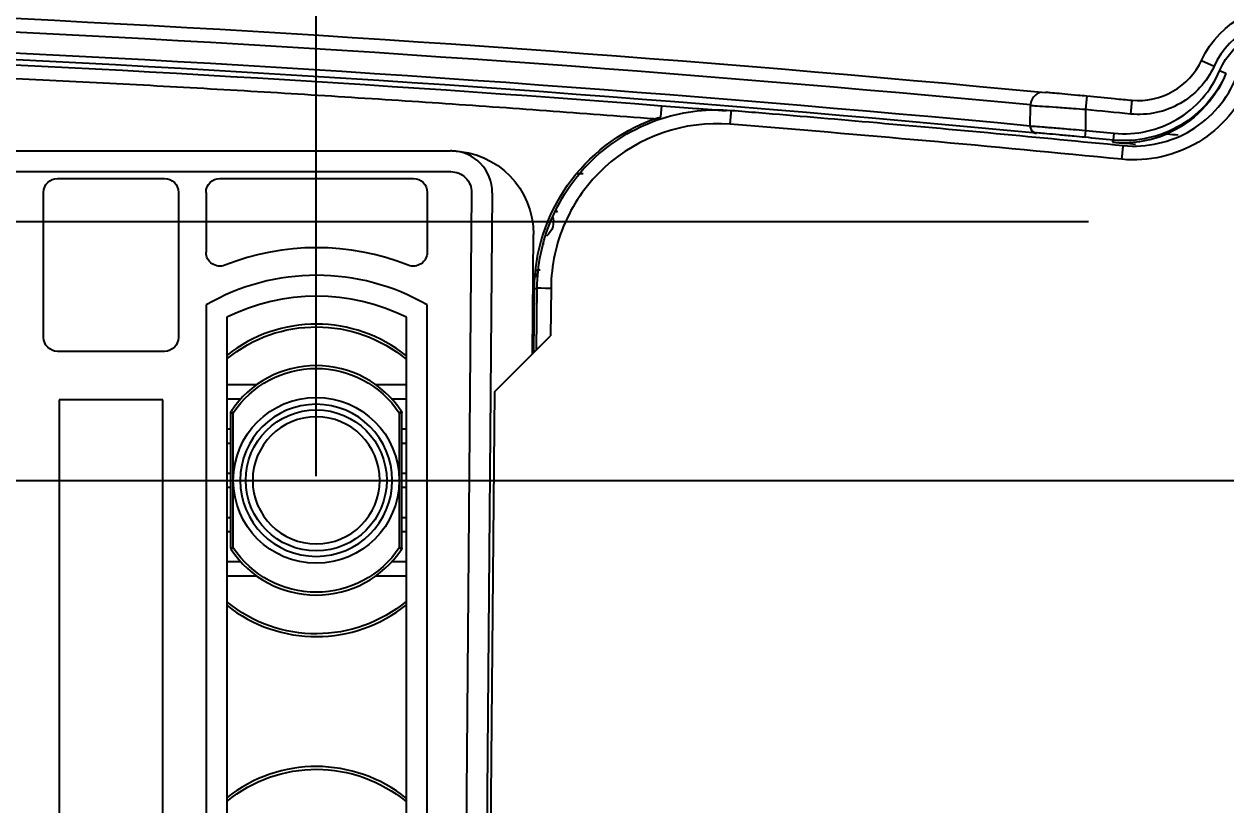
# Model space of a CAD drawing. Header units: millimetres. Extents: x 28 to 2974, y 8 to 3716.
# Drawn here: x 1937.7 to 2024.7, y 1325.6 to 1382.1 of the extents above; entities that cross this region are included whole.
import ezdxf

# ---------------------------------------------------------------- set-up
doc = ezdxf.new("R2010")
doc.units = ezdxf.units.MM
doc.layers.get('Defpoints').update_dxf_attribs({"linetype": 'CONTINUOUS'})
doc.layers.add('1LINE', color=7, linetype='CONTINUOUS')
doc.styles.add('Annotative', font='malgun.ttf')
doc.dimstyles.new('WOO', dxfattribs={"dimtxt": 20, "dimasz": 2, "dimexe": 1.25, "dimexo": 0.3, "dimgap": 1, "dimtad": 1, "dimdec": 1, "dimzin": 1, "dimdsep": 46, "dimtxsty": 'Annotative', "dimcen": 0, "dimclrd": 1, "dimclre": 1, "dimclrt": 2, "dimadec": 0, "dimazin": 0, "dimtfac": 1, "dimtdec": 1, "dimtofl": 0, "dimtmove": 0, "dimatfit": 3, "dimfxl": 0, "dimarcsym": 0})

# ---------------------------------------------------------------- blocks, each defined once
blk = doc.blocks.new('*D11')
at = {"layer": '1LINE', "color": 1, "lineweight": -2}
for p, q in [((1758.916, 1349.37), (1758.916, 1481.637)), ((1958.866, 1349.37), (1958.866, 1481.637)), ((1760.916, 1480.387), (1956.866, 1480.387))]:
    blk.add_line(p, q, dxfattribs=at)
at = {"layer": '1LINE', "color": 1}
for points in [[(1760.916, 1480.72), (1760.916, 1480.054), (1758.916, 1480.387)], [(1956.866, 1480.72), (1956.866, 1480.054), (1958.866, 1480.387)]]:
    blk.add_solid(points, dxfattribs=at)
at = {"layer": 'Defpoints', "color": 0}
for p in [(1958.866, 1480.387), (1758.916, 1349.07), (1958.866, 1349.07)]:
    blk.add_point(p, dxfattribs=at)
at = {"layer": '1LINE', "color": 2, "insert": (1858.891, 1491.72), "char_height": 20, "attachment_point": 5, "style": 'Annotative'}
blk.add_mtext('200', dxfattribs=at)
blk = doc.blocks.new('*D13')
at = {"layer": '1LINE', "color": 1, "lineweight": -2}
for p, q in [((1929.416, 1349.07), (2224.099, 1349.07)), ((2222.849, 1347.07), (2222.849, 861.29)), ((1858.761, 859.29), (2224.099, 859.29))]:
    blk.add_line(p, q, dxfattribs=at)
at = {"layer": '1LINE', "color": 1}
for points in [[(2222.516, 1347.07), (2223.183, 1347.07), (2222.849, 1349.07)], [(2222.516, 861.29), (2223.183, 861.29), (2222.849, 859.29)]]:
    blk.add_solid(points, dxfattribs=at)
at = {"layer": 'Defpoints', "color": 0}
for p in [(1929.116, 1349.07), (1858.461, 859.29), (2222.849, 859.29)]:
    blk.add_point(p, dxfattribs=at)
at = {"layer": '1LINE', "color": 2, "insert": (2211.517, 1104.18), "char_height": 20, "attachment_point": 5, "rotation": 90, "style": 'Annotative'}
blk.add_mtext('490', dxfattribs=at)

msp = doc.modelspace()

# ---------------------------------------------------------------- linework, layer by layer
at = {"layer": '1LINE', "linetype": 'Continuous'}
for p, q in [((2022.923, 1379.45), (2023.832, 1379.033)), ((2024.689, 1378.499), (2024.229, 1378.696)), ((2014.631, 1376.88), (2014.535, 1375.885)), ((1983.808, 1375.356), (1983.871, 1376.172)), ((2010.524, 1374.703), (2010.537, 1376.165)), ((2014.535, 1375.885), (2014.521, 1374.381)), ((2017.886, 1376.561), (2017.787, 1375.565)), ((1983.293, 1375.213), (1983.362, 1375.026)), ((2010.524, 1374.68), (2010.524, 1374.703)), ((2014.521, 1374.381), (2014.473, 1373.884)), ((2016.548, 1373.681), (2016.597, 1374.178)), ((1749.202, 1372.901), (1968.58, 1372.901)), ((1890.006, 1371.401), (1968.606, 1371.401)), ((1940.141, 1370.901), (1947.891, 1370.901)), ((1951.891, 1370.901), (1965.891, 1370.901)), ((1977.738, 1371.278), (1978.179, 1371.278)), ((1939.141, 1359.401), (1939.141, 1369.901)), ((1948.891, 1369.901), (1948.891, 1359.401)), ((1950.891, 1369.901), (1950.891, 1365.565)), ((1966.891, 1369.901), (1966.891, 1365.565)), ((1970.106, 1369.888), (1969.417, 1290.888)), ((1971.606, 1369.875), (1970.917, 1290.875)), ((2014.732, 1367.778), (1934.732, 1367.778)), ((1974.505, 1358.211), (1974.58, 1366.849)), ((1974.732, 1364.278), (1974.732, 1363.778)), ((1974.612, 1358.318), (1974.652, 1362.94)), ((1974.652, 1362.94), (1974.852, 1362.939)), ((1974.814, 1358.52), (1974.853, 1362.988)), ((1975.853, 1362.979), (1975.822, 1359.529)), ((1950.891, 1361.758), (1950.891, 1304.945)), ((1966.891, 1304.945), (1966.891, 1361.758)), ((1952.391, 1360.863), (1952.391, 1305.84)), ((1965.391, 1305.84), (1965.391, 1360.863)), ((1971.787, 1355.494), (1975.822, 1359.529)), ((1947.891, 1358.401), (1940.141, 1358.401)), ((1954.534, 1355.97), (1952.391, 1355.97)), ((1965.391, 1355.97), (1963.197, 1355.97)), ((1952.391, 1354.97), (1953.41, 1354.97)), ((1964.321, 1354.97), (1965.391, 1354.97)), ((1971.308, 1300.629), (1971.787, 1355.494)), ((1940.266, 1354.901), (1940.266, 1305.901)), ((1947.766, 1354.901), (1940.266, 1354.901)), ((1947.766, 1305.901), (1947.766, 1354.901)), ((1952.699, 1354.061), (1952.866, 1353.95)), ((1965.032, 1354.061), (1964.866, 1353.95)), ((1952.666, 1353.95), (1952.866, 1353.95)), ((1952.666, 1353.95), (1952.666, 1344.19)), ((1952.866, 1349.07), (1952.866, 1353.95)), ((1964.866, 1353.95), (1964.866, 1349.07)), ((1964.866, 1353.95), (1965.066, 1353.95)), ((1965.066, 1344.19), (1965.066, 1353.95)), ((1952.666, 1352.77), (1952.391, 1352.77)), ((1965.391, 1352.77), (1965.066, 1352.77)), ((1952.391, 1351.77), (1952.666, 1351.77)), ((1965.066, 1351.77), (1965.391, 1351.77)), ((1952.666, 1349.57), (1952.391, 1349.57)), ((1952.866, 1344.19), (1952.866, 1349.07)), ((1964.866, 1349.07), (1964.866, 1344.19)), ((1965.391, 1349.57), (1965.066, 1349.57)), ((1952.391, 1348.57), (1952.666, 1348.57)), ((1965.066, 1348.57), (1965.391, 1348.57)), ((1952.666, 1346.37), (1952.391, 1346.37)), ((1965.391, 1346.37), (1965.066, 1346.37)), ((1952.391, 1345.37), (1952.666, 1345.37)), ((1965.066, 1345.37), (1965.391, 1345.37)), ((1952.666, 1344.19), (1952.866, 1344.19)), ((1952.699, 1344.08), (1952.866, 1344.19)), ((1964.866, 1344.19), (1965.066, 1344.19)), ((1964.866, 1344.19), (1965.032, 1344.08)), ((1953.41, 1343.17), (1952.391, 1343.17)), ((1965.391, 1343.17), (1964.321, 1343.17)), ((1952.391, 1342.17), (1954.534, 1342.17)), ((1963.197, 1342.17), (1965.391, 1342.17))]:
    msp.add_line(p, q, dxfattribs=at)
for radius in [6, 5.1]:
    msp.add_circle((1958.866, 1349.07), radius, dxfattribs=at)
at = {"layer": '1LINE', "linetype": 'Continuous', "extrusion": (0, 0, -1)}
for radius in [5.5, 4.6]:
    msp.add_circle((-1958.866, 1349.07), radius, dxfattribs=at)
for centre, radius, start, end in [((-2029.103, 1376.613), 6.8, 24.65732, 180), ((-2029.103, 1376.613), 5.3, 23.13408, 180), ((-1968.58, 1366.901), 6, 90.85355, 180.5), ((-1968.606, 1369.901), 1.5, 90, 180.49988), ((-1974.732, 1367.778), 1.3, 160.31803, 232.97613), ((-1974.732, 1367.778), 1.7, 149.91757, 157.07819), ((-1974.732, 1367.778), 1.7, 248.83873, 252.78186), ((-1958.866, 1349.97), 10.2, 50.59485, 129.76944), ((-1958.866, 1349.97), 7.2, 33.55731, 146.44269), ((-1952.866, 1353.95), 0.2, 0, 33.55731), ((-1964.866, 1353.95), 0.2, 146.44269, 180), ((-1958.866, 1348.17), 7.2, 213.55731, 326.44269), ((-1964.866, 1344.19), 0.2, 180, 213.55731), ((-1958.866, 1348.17), 10.2, 230.23054, 309.40513), ((-1958.866, 1317.97), 10.2, 50.59485, 129.76944)]:
    msp.add_arc(centre, radius, start, end, dxfattribs=at)
at = {"layer": '1LINE', "linetype": 'Continuous'}
for centre, radius, start, end in [((2029.103, 1376.613), 5.8, 0, 155.34268), ((1968.58, 1366.901), 6, 89.14645, 90), ((1968.606, 1369.901), 3, 359.5, 88.79289), ((1958.891, 1347.901), 18, 68.38173, 111.61827), ((1958.891, 1347.901), 16, 60, 120), ((1974.732, 1367.778), 3.5, 270, 275.56596), ((1958.891, 1347.901), 14.5, 63.36688, 116.63312), ((1958.866, 1349.97), 10.4, 51.1421, 128.50534), ((1958.866, 1349.97), 7.4, 33.55731, 146.44269), ((1952.866, 1344.19), 0.2, 180, 213.55731), ((1958.866, 1348.17), 7.4, 213.55731, 326.44269), ((1958.866, 1348.17), 10.4, 231.49466, 308.8579), ((1958.866, 1317.97), 10.4, 51.1421, 128.50534)]:
    msp.add_arc(centre, radius, start, end, dxfattribs=at)
at = {"layer": '1LINE', "linetype": 'Continuous', "extrusion": (6.12303e-17, -3.74928e-33, -1)}
for centre, start, end in [((-1940.141, 1369.901), 0, 90), ((-1947.891, 1369.901), 90, 180), ((-1951.891, 1369.901), 0, 90), ((-1965.891, 1369.901), 90, 180), ((-1951.891, 1365.565), 248.38173, 0), ((-1965.891, 1365.565), 180, 291.61827), ((-1940.141, 1359.401), 270, 0), ((-1947.891, 1359.401), 180, 270)]:
    msp.add_arc(centre, 1, start, end, dxfattribs=at)
at = {"layer": '1LINE', "linetype": 'Continuous'}
for centre, major_axis, ratio, start_param, end_param in [((2011.537, 1376.157), (-1, 0.009), 0.999986, 5.397871, 6.283181), ((2011.024, 1374.699), (-0.5, 0.004), 0.999986, 0, 1.484841), ((1975.853, 1362.979), (1, -0.009), 0.000006, 3.141593, 4.712389)]:
    msp.add_ellipse(centre, major_axis=major_axis, ratio=ratio, start_param=start_param, end_param=end_param, dxfattribs=at)
for points in [[(1858.461, 1384.408), (1909.597, 1384.406), (1960.725, 1381.97), (2011.631, 1377.124)], [(2010.541, 1376.223), (1959.995, 1381.003), (1909.232, 1383.406), (1858.461, 1383.408)], [(1858.461, 1381.911), (1909.227, 1381.908), (1959.984, 1379.504), (2010.524, 1374.721)], [(2010.977, 1374.176), (1960.287, 1378.989), (1909.378, 1381.408), (1858.461, 1381.411)], [(1858.893, 1381.03), (1900.545, 1381.029), (1942.284, 1379.404), (1983.871, 1376.171)], [(2017.886, 1376.561), (2019.957, 1376.355), (2022.054, 1377.559), (2022.923, 1379.45)], [(2024.666, 1378.446), (2023.869, 1376.516), (2022.309, 1374.951), (2020.412, 1374.141)], [(2017.787, 1375.565), (2016.703, 1375.673), (2015.619, 1375.779), (2014.535, 1375.885)], [(1983.293, 1375.213), (1983.464, 1375.264), (1983.636, 1375.311), (1983.808, 1375.356)], [(2017.157, 1372.292), (2007.719, 1373.224), (1998.272, 1374.071), (1988.819, 1374.836)], [(2014.521, 1374.381), (2015.213, 1374.314), (2015.905, 1374.246), (2016.597, 1374.178)], [(2016.484, 1373.527), (2017.782, 1373.405), (2019.122, 1373.59), (2020.412, 1374.141)], [(2020.412, 1374.141), (2020.687, 1374.113), (2020.963, 1374.085), (2021.238, 1374.057)], [(2016.548, 1373.681), (2015.857, 1373.749), (2015.165, 1373.817), (2014.473, 1373.884)], [(2016.484, 1373.527), (2016.517, 1373.607), (2016.531, 1373.64), (2016.548, 1373.681)], [(2018.152, 1373.362), (2017.596, 1373.418), (2017.04, 1373.473), (2016.484, 1373.527)]]:
    msp.add_open_spline(points, degree=3, dxfattribs=at)
for points, degree, knots in [([(1983.293, 1375.213), (1952.221, 1377.619), (1921.12, 1378.824), (1890, 1380.029), (1858.893, 1380.03)], 2, [0, 0, 0, 0.5, 0.5, 1, 1, 1]), ([(2024.689, 1378.499), (2024.021, 1376.936), (2022.869, 1375.626), (2019.963, 1373.901), (2018.24, 1373.514), (2016.548, 1373.681)], 3, [0, 0, 0, 0, 0.5, 0.5, 1, 1, 1, 1]), ([(2016.597, 1374.178), (2018.185, 1374.022), (2019.794, 1374.383), (2022.521, 1376), (2023.602, 1377.229), (2024.229, 1378.696)], 3, [0, 0, 0, 0, 0.5, 0.5, 1, 1, 1, 1]), ([(2023.832, 1379.033), (2023.31, 1377.897), (2022.444, 1376.952), (2020.294, 1375.716), (2019.031, 1375.442), (2017.787, 1375.565)], 3, [0, 0, 0, 0, 0.5, 0.5, 1, 1, 1, 1]), ([(2024.689, 1378.499), (2024.686, 1378.493), (2024.684, 1378.488), (2024.679, 1378.476), (2024.676, 1378.469), (2024.67, 1378.455), (2024.668, 1378.45), (2024.666, 1378.446)], 3, [0, 0, 0, 0, 0.402672, 0.402672, 0.827469, 0.827469, 1, 1, 1, 1]), ([(2026.389, 1377.882), (2025.66, 1376.076), (2024.339, 1374.537), (2021.042, 1372.548), (2019.095, 1372.101), (2017.157, 1372.292)], 3, [0, 0, 0, 0, 0.5, 0.5, 1, 1, 1, 1]), ([(2017.256, 1373.287), (2018.945, 1373.121), (2020.709, 1373.515), (2023.64, 1375.283), (2024.827, 1376.682), (2025.461, 1378.256)], 3, [0, 0, 0, 0, 0.5, 0.5, 1, 1, 1, 1]), ([(2011.241, 1377.107), (2011.225, 1377.104), (2011.119, 1377.079), (2010.996, 1377.022), (2010.924, 1376.941), (2010.914, 1376.93)], 3, [0, 0, 0, 0, 0.132669, 0.888078, 1, 1, 1, 1]), ([(2011.632, 1377.152), (2011.632, 1377.154), (2011.689, 1377.15), (2011.91, 1377.133), (2012.076, 1377.118), (2012.493, 1377.081), (2012.749, 1377.058), (2013.316, 1377.005), (2013.634, 1376.975), (2014.18, 1376.923), (2014.406, 1376.902), (2014.631, 1376.88)], 3, [0, 0, 0, 0, 0.213839, 0.213839, 0.427686, 0.427686, 0.641866, 0.641866, 0.856822, 0.856822, 1, 1, 1, 1]), ([(2014.631, 1376.88), (2015.295, 1376.815), (2015.958, 1376.751), (2017.043, 1376.644), (2017.464, 1376.602), (2017.886, 1376.561)], 3, [0, 0, 0, 0, 0.611625, 0.611625, 1, 1, 1, 1]), ([(1974.853, 1362.988), (1974.866, 1364.574), (1975.181, 1366.295), (1976.589, 1369.612), (1977.687, 1371.195), (1980.472, 1373.742), (1982.148, 1374.694), (1985.577, 1375.8), (1987.319, 1375.96), (1988.9, 1375.832)], 3, [0, 0, 0, 0, 0.25, 0.25, 0.5, 0.5, 0.75, 0.75, 1, 1, 1, 1]), ([(1983.871, 1376.171), (1984.725, 1376.105), (1985.567, 1376.04), (1986.81, 1375.944), (1987.222, 1375.912), (1987.837, 1375.865), (1988.042, 1375.849), (1988.348, 1375.825), (1988.449, 1375.817), (1988.551, 1375.809)], 3, [0, 0, 0, 0, 0.533636, 0.533636, 0.800454, 0.800454, 0.933863, 0.933863, 1, 1, 1, 1]), ([(1988.9, 1375.832), (1989.565, 1375.779), (1990.229, 1375.725), (1993.551, 1375.452), (1996.208, 1375.227), (2004.998, 1374.461), (2011.128, 1373.892), (2017.255, 1373.288)], 3, [0, 0, 0, 0, 0.07025, 0.07025, 0.351254, 0.351254, 1, 1, 1, 1]), ([(2014.535, 1375.885), (2014.235, 1375.907), (2013.933, 1375.929), (2013.206, 1375.983), (2012.782, 1376.014), (2012.026, 1376.068), (2011.685, 1376.092), (2011.13, 1376.13), (2010.908, 1376.145), (2010.614, 1376.163), (2010.537, 1376.167), (2010.537, 1376.165)], 3, [0, 0, 0, 0, 0.143011, 0.143011, 0.3578, 0.3578, 0.571963, 0.571963, 0.785943, 0.785943, 1, 1, 1, 1]), ([(1974.652, 1362.94), (1974.676, 1365.623), (1975.522, 1368.238), (1978.583, 1372.594), (1980.775, 1374.287), (1983.293, 1375.213)], 3, [0, 0, 0, 0, 0.5, 0.5, 1, 1, 1, 1]), ([(1988.819, 1374.836), (1985.513, 1375.103), (1982.164, 1373.937), (1978.54, 1370.619), (1977.56, 1369.261), (1976.218, 1366.246), (1975.867, 1364.638), (1975.853, 1362.979)], 3, [0, 0, 0, 0, 0.5, 0.5, 0.75, 0.75, 1, 1, 1, 1]), ([(2010.524, 1374.68), (2010.523, 1374.634), (2010.53, 1374.587), (2010.553, 1374.502), (2010.57, 1374.462), (2010.62, 1374.374), (2010.658, 1374.33), (2010.755, 1374.246), (2010.819, 1374.213), (2010.914, 1374.185), (2010.944, 1374.179), (2010.974, 1374.176), (2010.976, 1374.176), (2010.977, 1374.176)], 3, [0, 0, 0, 0, 0.154865, 0.154865, 0.308065, 0.308065, 0.538551, 0.538551, 0.855926, 0.855926, 0.995075, 0.995075, 1, 1, 1, 1]), ([(2010.524, 1374.703), (2010.524, 1374.705), (2010.601, 1374.701), (2010.895, 1374.68), (2011.117, 1374.663), (2011.672, 1374.619), (2012.014, 1374.592), (2012.769, 1374.53), (2013.193, 1374.494), (2013.92, 1374.433), (2014.222, 1374.407), (2014.521, 1374.381)], 3, [0, 0, 0, 0, 0.213987, 0.213987, 0.427925, 0.427925, 0.642093, 0.642093, 0.856936, 0.856936, 1, 1, 1, 1]), ([(2014.473, 1373.884), (2014.211, 1373.909), (2013.947, 1373.935), (2013.311, 1373.995), (2012.94, 1374.03), (2012.28, 1374.091), (2011.981, 1374.118), (2011.495, 1374.162), (2011.301, 1374.178), (2011.044, 1374.199), (2010.977, 1374.203), (2010.977, 1374.201)], 3, [0, 0, 0, 0, 0.14311, 0.14311, 0.357994, 0.357994, 0.572164, 0.572164, 0.786067, 0.786067, 1, 1, 1, 1]), ([(2010.977, 1374.201), (2010.977, 1374.199), (2010.977, 1374.197), (2010.977, 1374.19), (2010.977, 1374.184), (2010.977, 1374.177), (2010.977, 1374.177), (2010.977, 1374.176)], 3, [0, 0, 0, 0, 0.212808, 0.212808, 0.894161, 0.894161, 1, 1, 1, 1])]:
    msp.add_open_spline(points, degree=degree, knots=knots, dxfattribs=at)
for points, weights in [([(1988.819, 1374.836), (1988.9, 1375.838), (1988.9, 1375.832)], [1, 0.705026943405, 1]), ([(2017.157, 1372.292), (2017.256, 1373.293), (2017.255, 1373.288)], [1, 0.705025039036, 1])]:
    msp.add_rational_spline(points, weights, degree=2, dxfattribs=at)

# ---------------------------------------------------------------- dimensions: what is measured, and where the dimension line sits
at = {"layer": '1LINE'}
dim = msp.add_linear_dim(base=(1958.866, 1480.387), p1=(1758.916, 1349.07), p2=(1958.866, 1349.07), dimstyle='WOO', override={"dimdec": 0}, dxfattribs=at)
dim.commit()
dim.dimension.update_dxf_attribs({"geometry": '*D11', "text_midpoint": (1858.891, 1480.387), "dimtype": 160})
dim = msp.add_linear_dim(base=(2222.849, 859.29), p1=(1929.116, 1349.07), p2=(1858.461, 859.29), angle=90, dimstyle='WOO', override={"dimdec": 0}, dxfattribs=at)
dim.commit()
dim.dimension.update_dxf_attribs({"geometry": '*D13', "text_midpoint": (2222.849, 1104.18), "dimtype": 160})

doc.saveas('drawing.dxf')
